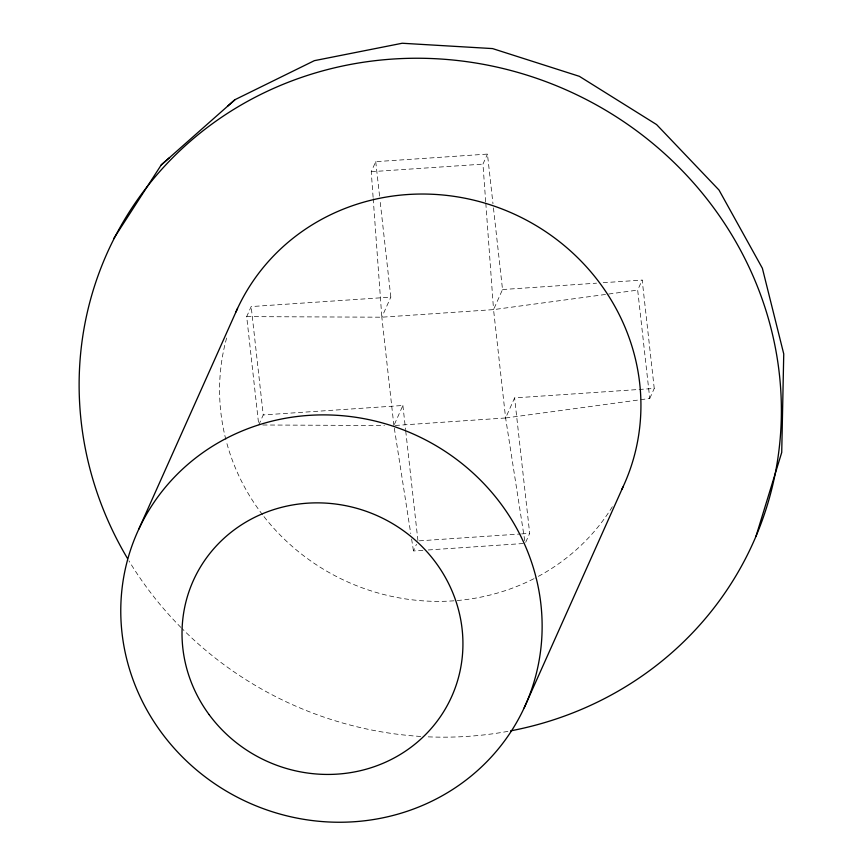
<?xml version="1.0" encoding="UTF-8"?>
<svg xmlns="http://www.w3.org/2000/svg" width="865" height="865" viewBox="0 0 865 865"><rect width="100%" height="100%" fill="white"/><g stroke="black" fill="none" stroke-linecap="round" stroke-linejoin="round"><path stroke-width="0.65" stroke-dasharray="4.33 3.24" d="M258.451 422.304L246.687 316.622L251.174 306.578L390.818 297.117L380.059 200.55M373.107 197.296L371.247 171.703L375.734 161.658L487.449 154.089L492.974 203.708M258.754 424.985L263.241 414.94L251.174 306.578M393.899 425.558L381.833 317.196L390.818 297.117M485.697 201.848L482.951 164.123L487.449 154.089M394.429 424.38L402.885 405.48L263.241 414.94M524.774 540.733L505.614 417.979L493.547 309.616L502.533 289.537L493.126 205.048M422.899 550.335L413.481 550.973L416.476 544.28M395.251 425.461L505.614 417.979L514.599 397.9L654.243 388.439L642.176 280.076L601.889 282.801M505.614 417.979L649.756 398.473L637.678 290.11L642.176 280.076M525.693 542.279L529.683 533.359L514.599 397.9M649.756 398.473L654.243 388.439M246.687 316.622L381.833 317.196L493.547 309.616L637.678 290.11M371.247 171.703L482.951 164.123M502.533 289.537L596.526 283.169M419.32 540.841L520.265 533.997M521.606 533.91L529.683 533.359M428.283 549.967L525.196 543.393M262.809 424.996L384.438 425.515M394.321 428.229L410.767 533.629M411.61 538.96L413.481 550.973M375.734 161.658L379.919 199.21M402.885 405.48L405.577 429.613M405.728 430.954L417.968 540.928M485.806 203.189L493.547 309.616M373.204 198.636L381.833 317.196M612.334 506.749A212.401 201.891 24.1 0 1 534.948 578.155M533.737 578.771A212.401 201.891 24.1 0 1 263.371 515.832M262.56 514.783A212.401 201.891 24.1 0 1 226.208 440.923M225.873 439.615A212.401 201.891 24.1 0 1 227.311 335.62M507.917 731.368A354.001 336.485 24.1 0 1 426.153 736.753M420.714 736.45A354.001 336.485 24.1 0 1 181.942 628.477M180.99 627.514A354.001 336.485 24.1 0 1 128.907 560.801"/><path stroke-width="1.3" d="M755.934 536.484L781.722 452.449L783.744 353.926L762.379 268.269L719.01 190.041L656.578 124.571L579.355 76.325L492.585 48.591L402.193 43.25L314.341 60.669L235.01 99.67L227.527 106.233M138.746 529.272L237.54 308.416M524.168 707.862A212.401 201.891 24.1 0 0 308.827 415.384A212.401 201.891 24.1 0 0 161.366 732.46A212.401 201.891 24.1 0 0 524.168 707.862L622.973 486.995M113.553 238.848L161.225 164.945L235.01 99.67M161.225 164.945L169.605 157.592M127.523 558.498A354.001 336.485 24.1 0 1 283.525 84.154A354.001 336.485 24.1 0 1 762.335 299.625A354.001 336.485 24.1 0 1 510.566 730.871M235.918 311.995A212.401 201.891 24.1 0 1 514.761 214.358A212.401 201.891 24.1 0 1 621.849 489.363M209.081 714.577A141.601 134.594 24.1 0 0 450.957 698.174A141.601 134.594 24.1 0 0 307.389 503.192A141.601 134.594 24.1 0 0 209.081 714.577"/></g></svg>
